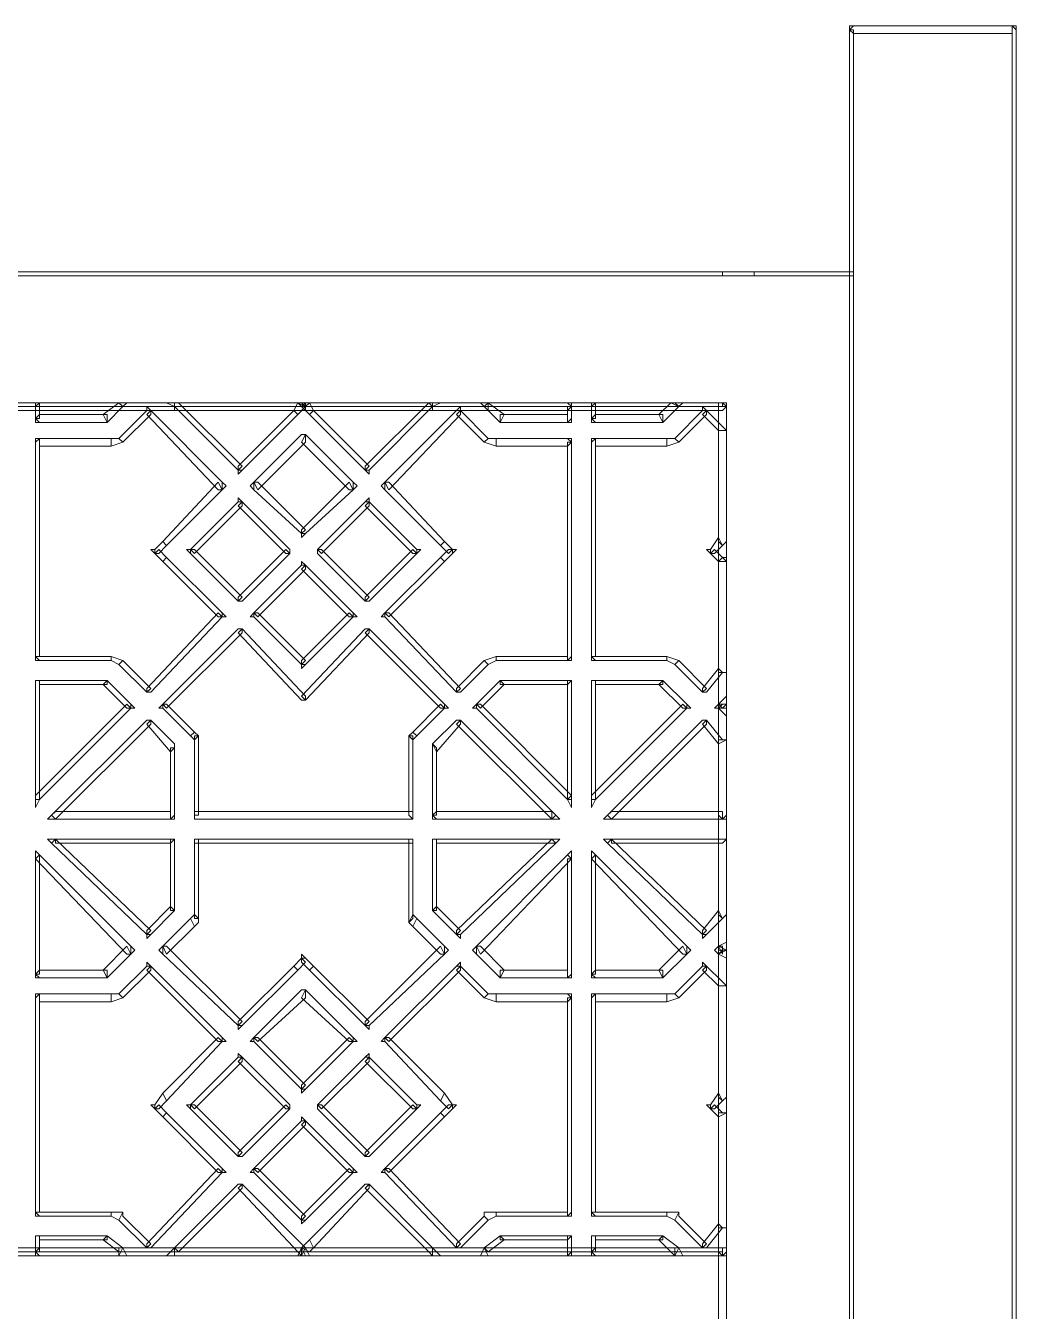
# Model space of a CAD drawing. Extents: x -66030 to 95157, y -13132 to 45879.
# Drawn here: x 80436 to 81410, y 42776 to 44042 of the extents above; entities that cross this region are included whole.
import ezdxf

# ---------------------------------------------------------------- set-up
doc = ezdxf.new("R2010")
doc.units = 0
doc.header["$LTSCALE"] = 100
doc.header["$MEASUREMENT"] = 0
doc.layers.get('0').update_dxf_attribs({"linetype": 'CONTINUOUS'})

msp = doc.modelspace()

# ---------------------------------------------------------------- linework, layer by layer
at = {"lineweight": 0}
for points in [[(81246.1, 44037.6), (81250, 44033.7), (81406.3, 44033.7), (81406.3, 44041.5), (81250, 44041.5), (81246.1, 44037.6), (81250, 44041.5), (81246.1, 44041.5), (81246.1, 44037.6)], [(81406.3, 44041.5), (81406.3, 44037.6), (81406.3, 39319.2), (81410.2, 39319.2), (81410.2, 44037.6), (81406.3, 44041.5), (81410.2, 44037.6), (81410.2, 44041.5), (81406.3, 44041.5)], [(81250, 39315.3), (81250, 39319.2), (81250, 44037.6), (81246.1, 44037.6), (81246.1, 39319.2), (81250, 39315.3), (81246.1, 39319.2), (81246.1, 39315.3), (81250, 39315.3)], [(81121.1, 43795.4), (81121.1, 43799.3), (77016, 43799.3), (77016, 43795.4), (81121.1, 43795.4), (81121.1, 43795.4), (81121.1, 43799.3), (81121.1, 43799.3), (81121.1, 43799.3)], [(81152.4, 43795.4), (81152.4, 43799.3), (81121.1, 43799.3), (81121.1, 43795.4), (81152.4, 43795.4), (81152.4, 43795.4), (81152.4, 43799.3), (81152.4, 43799.3), (81152.4, 43799.3)], [(81250, 43795.4), (81250, 43799.3), (81152.4, 43799.3), (81152.4, 43795.4), (81250, 43795.4), (81250, 43795.4), (81250, 43795.4), (81250, 43799.3), (81250, 43799.3)], [(81250, 39315.3), (81250, 39319.2), (81250, 43795.4), (81246.1, 43795.4), (81246.1, 39319.2), (81250, 39315.3), (81250, 39315.3), (81250, 39315.3), (81250, 39319.2)], [(77016, 43670.4), (77016, 43666.5), (81121.1, 43666.5), (81121.1, 43670.4), (77016, 43670.4), (77016, 43670.4), (77016, 43670.4), (77016, 43670.4), (77016, 43670.4)], [(81125, 43666.5), (81121.1, 43670.4), (77016, 43670.4), (77016, 43662.6), (81121.1, 43662.6), (81125, 43666.5), (81125, 43666.5), (81125, 43670.4), (81121.1, 43670.4)], [(80449.3, 43670.4), (80445.4, 43666.5), (80445.4, 43654.8), (80449.3, 43654.8), (80449.3, 43666.5), (80449.3, 43670.4), (80449.3, 43670.4), (80445.4, 43670.4), (80445.4, 43666.5)], [(80531.3, 43666.5), (80527.4, 43670.4), (80449.3, 43670.4), (80449.3, 43662.6), (80527.4, 43662.6), (80531.3, 43666.5), (80531.3, 43666.5), (80535.2, 43670.4), (80527.4, 43670.4)], [(80515.7, 43650.9), (80515.7, 43650.9), (80531.3, 43666.5), (80527.4, 43670.4), (80511.8, 43658.7), (80515.7, 43650.9), (80515.7, 43650.9), (80515.7, 43650.9), (80515.7, 43650.9)], [(80558.7, 43662.6), (80554.8, 43662.6), (80527.4, 43635.3), (80531.3, 43631.4), (80558.7, 43658.7), (80558.7, 43662.6), (80558.7, 43662.6), (80554.8, 43666.5), (80554.8, 43662.6)], [(80629, 43584.5), (80629, 43592.3), (80558.7, 43662.6), (80554.8, 43658.7), (80625.1, 43584.5), (80629, 43584.5), (80629, 43584.5), (80632.9, 43588.4), (80629, 43592.3)], [(80582.1, 43670.4), (80582.1, 43666.5), (80644.6, 43604), (80648.5, 43607.9), (80586, 43670.4), (80582.1, 43670.4), (80582.1, 43670.4), (80574.3, 43670.4), (80582.1, 43666.5)], [(80711, 43666.5), (80707.1, 43670.4), (80582.1, 43670.4), (80582.1, 43662.6), (80707.1, 43662.6), (80711, 43666.5), (80711, 43666.5), (80714.9, 43670.4), (80707.1, 43670.4)], [(80644.6, 43604), (80648.5, 43604), (80703.2, 43658.7), (80699.3, 43662.6), (80644.6, 43607.9), (80644.6, 43604), (80644.6, 43604), (80644.6, 43600.1), (80648.5, 43604)], [(80699.3, 43662.6), (80703.2, 43658.7), (80711, 43666.5), (80703.2, 43670.4), (80699.3, 43662.6), (80699.3, 43662.6), (80703.2, 43658.7), (80703.2, 43658.7), (80703.2, 43658.7)], [(80711, 43670.4), (80707.1, 43666.5), (80714.9, 43658.7), (80718.8, 43662.6), (80714.9, 43670.4), (80711, 43670.4), (80711, 43670.4), (80703.2, 43670.4), (80707.1, 43666.5)], [(80836, 43666.5), (80836, 43670.4), (80711, 43670.4), (80711, 43662.6), (80836, 43662.6), (80836, 43666.5), (80836, 43666.5), (80843.8, 43670.4), (80836, 43670.4)], [(80718.8, 43662.6), (80714.9, 43658.7), (80769.6, 43604), (80773.5, 43607.9), (80718.8, 43662.6), (80718.8, 43662.6), (80714.9, 43658.7), (80714.9, 43658.7), (80714.9, 43658.7)], [(80769.6, 43604), (80773.5, 43604), (80836, 43666.5), (80832.1, 43670.4), (80769.6, 43607.9), (80769.6, 43604), (80769.6, 43604), (80773.5, 43600.1), (80773.5, 43604)], [(80863.3, 43662.6), (80859.4, 43662.6), (80789.1, 43592.3), (80793, 43584.5), (80863.3, 43658.7), (80863.3, 43662.6), (80863.3, 43662.6), (80863.3, 43666.5), (80859.4, 43662.6)], [(80886.8, 43631.4), (80890.7, 43635.3), (80863.3, 43662.6), (80859.4, 43658.7), (80886.8, 43631.4), (80886.8, 43631.4), (80886.8, 43631.4), (80886.8, 43631.4), (80886.8, 43631.4)], [(80890.7, 43670.4), (80886.8, 43666.5), (80902.4, 43650.9), (80906.3, 43658.7), (80890.7, 43670.4), (80890.7, 43670.4), (80890.7, 43670.4), (80882.9, 43670.4), (80886.8, 43666.5)], [(80972.7, 43666.5), (80968.8, 43670.4), (80890.7, 43670.4), (80890.7, 43662.6), (80968.8, 43662.6), (80972.7, 43666.5), (80972.7, 43666.5), (80972.7, 43670.4), (80968.8, 43670.4)], [(80968.8, 43650.9), (80972.7, 43654.8), (80972.7, 43666.5), (80968.8, 43666.5), (80968.8, 43654.8), (80968.8, 43650.9), (80968.8, 43650.9), (80972.7, 43650.9), (80972.7, 43654.8)], [(80996.1, 43670.4), (80992.2, 43666.5), (80992.2, 43654.8), (80996.1, 43654.8), (80996.1, 43666.5), (80996.1, 43670.4), (80996.1, 43670.4), (80992.2, 43670.4), (80992.2, 43666.5)], [(81078.2, 43666.5), (81074.3, 43670.4), (80996.1, 43670.4), (80996.1, 43662.6), (81074.3, 43662.6), (81078.2, 43666.5), (81078.2, 43666.5), (81082.1, 43670.4), (81074.3, 43670.4)], [(81062.5, 43650.9), (81062.5, 43650.9), (81078.2, 43666.5), (81070.4, 43670.4), (81058.6, 43658.7), (81062.5, 43650.9), (81062.5, 43650.9), (81062.5, 43650.9), (81062.5, 43650.9)], [(81105.5, 43662.6), (81101.6, 43662.6), (81074.3, 43635.3), (81078.2, 43631.4), (81105.5, 43658.7), (81105.5, 43662.6), (81105.5, 43662.6), (81101.6, 43666.5), (81101.6, 43662.6)], [(81125, 43643.1), (81121.1, 43647), (81105.5, 43662.6), (81101.6, 43658.7), (81117.2, 43643.1), (81125, 43643.1), (81125, 43643.1), (81125, 43643.1), (81121.1, 43647)], [(81121.1, 43670.4), (81117.2, 43670.4), (81117.2, 39319.2), (81125, 39319.2), (81125, 43670.4), (81121.1, 43670.4), (81125, 43670.4), (81125, 43670.4), (81121.1, 43670.4)], [(81121.1, 42830.7), (81125, 42834.6), (81125, 43666.5), (81117.2, 43666.5), (81117.2, 42834.6), (81121.1, 42830.7), (81121.1, 42830.7), (81125, 42830.7), (81125, 42834.6)], [(80445.4, 43654.8), (80449.3, 43650.9), (80515.7, 43650.9), (80515.7, 43658.7), (80449.3, 43658.7), (80445.4, 43654.8), (80445.4, 43654.8), (80445.4, 43650.9), (80449.3, 43650.9)], [(80902.4, 43650.9), (80902.4, 43650.9), (80968.8, 43650.9), (80968.8, 43658.7), (80902.4, 43658.7), (80902.4, 43650.9), (80902.4, 43650.9), (80902.4, 43650.9), (80902.4, 43650.9)], [(80992.2, 43654.8), (80996.1, 43650.9), (81062.5, 43650.9), (81062.5, 43658.7), (80996.1, 43658.7), (80992.2, 43654.8), (80992.2, 43654.8), (80992.2, 43650.9), (80996.1, 43650.9)], [(80711, 43639.2), (80707.1, 43639.2), (80660.2, 43592.3), (80664.1, 43584.5), (80711, 43631.4), (80711, 43639.2), (80711, 43639.2), (80707.1, 43639.2), (80707.1, 43639.2)], [(80757.9, 43584.5), (80757.9, 43592.3), (80711, 43639.2), (80707.1, 43631.4), (80754, 43584.5), (80757.9, 43584.5), (80757.9, 43584.5), (80761.8, 43588.4), (80757.9, 43592.3)], [(81121.1, 43529.8), (81125, 43533.7), (81125, 43643.1), (81117.2, 43643.1), (81117.2, 43533.7), (81121.1, 43529.8), (81121.1, 43529.8), (81125, 43533.7), (81125, 43533.7)], [(80449.3, 43635.3), (80445.4, 43631.4), (80445.4, 43420.5), (80449.3, 43420.5), (80449.3, 43631.4), (80449.3, 43635.3), (80449.3, 43635.3), (80445.4, 43635.3), (80445.4, 43631.4)], [(80519.6, 43627.5), (80519.6, 43635.3), (80449.3, 43635.3), (80449.3, 43627.5), (80519.6, 43627.5), (80519.6, 43627.5), (80519.6, 43627.5), (80519.6, 43627.5), (80519.6, 43627.5)], [(80531.3, 43631.4), (80527.4, 43635.3), (80519.6, 43635.3), (80519.6, 43627.5), (80531.3, 43631.4), (80531.3, 43631.4), (80531.3, 43631.4), (80531.3, 43631.4), (80531.3, 43631.4)], [(80898.5, 43627.5), (80898.5, 43635.3), (80890.7, 43635.3), (80886.8, 43631.4), (80898.5, 43627.5), (80898.5, 43627.5), (80898.5, 43627.5), (80898.5, 43627.5), (80898.5, 43627.5)], [(80972.7, 43631.4), (80968.8, 43635.3), (80898.5, 43635.3), (80898.5, 43627.5), (80968.8, 43627.5), (80972.7, 43631.4), (80972.7, 43631.4), (80972.7, 43635.3), (80968.8, 43635.3)], [(80968.8, 43416.6), (80972.7, 43420.5), (80972.7, 43631.4), (80968.8, 43631.4), (80968.8, 43420.5), (80968.8, 43416.6), (80968.8, 43416.6), (80972.7, 43416.6), (80972.7, 43420.5)], [(80996.1, 43635.3), (80992.2, 43631.4), (80992.2, 43420.5), (80996.1, 43420.5), (80996.1, 43631.4), (80996.1, 43635.3), (80996.1, 43635.3), (80992.2, 43635.3), (80992.2, 43631.4)], [(81066.5, 43627.5), (81066.5, 43635.3), (80996.1, 43635.3), (80996.1, 43627.5), (81066.5, 43627.5), (81066.5, 43627.5), (81066.5, 43627.5), (81066.5, 43627.5), (81066.5, 43627.5)], [(81078.2, 43631.4), (81074.3, 43635.3), (81066.5, 43635.3), (81066.5, 43627.5), (81078.2, 43631.4), (81078.2, 43631.4), (81078.2, 43631.4), (81078.2, 43631.4), (81078.2, 43631.4)], [(80570.4, 43533.7), (80574.3, 43529.8), (80629, 43584.5), (80625.1, 43592.3), (80570.4, 43533.7), (80570.4, 43533.7), (80574.3, 43529.8), (80574.3, 43529.8), (80574.3, 43529.8)], [(80660.2, 43592.3), (80660.2, 43584.5), (80707.1, 43541.5), (80711, 43545.4), (80664.1, 43592.3), (80660.2, 43592.3), (80660.2, 43592.3), (80656.3, 43588.4), (80660.2, 43584.5)], [(80707.1, 43541.5), (80711, 43541.5), (80757.9, 43584.5), (80754, 43592.3), (80707.1, 43545.4), (80707.1, 43541.5), (80707.1, 43541.5), (80707.1, 43537.6), (80711, 43541.5)], [(80789.1, 43592.3), (80789.1, 43584.5), (80843.8, 43529.8), (80847.7, 43533.7), (80793, 43592.3), (80789.1, 43592.3), (80789.1, 43592.3), (80785.2, 43588.4), (80789.1, 43584.5)], [(80648.5, 43572.8), (80644.6, 43572.8), (80597.7, 43525.9), (80601.6, 43522), (80648.5, 43568.9), (80648.5, 43572.8), (80648.5, 43572.8), (80644.6, 43576.7), (80644.6, 43572.8)], [(80695.4, 43522), (80695.4, 43525.9), (80648.5, 43572.8), (80644.6, 43568.9), (80691.5, 43522), (80695.4, 43522), (80695.4, 43522), (80695.4, 43525.9), (80695.4, 43525.9)], [(80773.5, 43572.8), (80769.6, 43572.8), (80722.7, 43525.9), (80726.6, 43522), (80773.5, 43568.9), (80773.5, 43572.8), (80773.5, 43572.8), (80773.5, 43576.7), (80769.6, 43572.8)], [(80820.4, 43522), (80820.4, 43525.9), (80773.5, 43572.8), (80769.6, 43568.9), (80816.5, 43522), (80820.4, 43522), (80820.4, 43522), (80824.3, 43525.9), (80820.4, 43525.9)], [(81109.4, 43522), (81113.3, 43522), (81121.1, 43529.8), (81117.2, 43537.6), (81109.4, 43525.9), (81109.4, 43522), (81109.4, 43525.9), (81105.5, 43525.9), (81109.4, 43522)], [(80562.6, 43522), (80566.5, 43522), (80574.3, 43529.8), (80570.4, 43533.7), (80562.6, 43525.9), (80562.6, 43522), (80562.6, 43525.9), (80558.7, 43525.9), (80562.6, 43522)], [(80570.4, 43514.2), (80574.3, 43518.1), (80566.5, 43525.9), (80562.6, 43522), (80570.4, 43514.2), (80570.4, 43514.2), (80574.3, 43518.1), (80574.3, 43518.1), (80574.3, 43518.1)], [(80597.7, 43525.9), (80597.7, 43522), (80644.6, 43475.1), (80648.5, 43479), (80601.6, 43525.9), (80597.7, 43525.9), (80597.7, 43525.9), (80593.8, 43525.9), (80597.7, 43522)], [(80644.6, 43475.1), (80648.5, 43475.1), (80695.4, 43522), (80691.5, 43525.9), (80644.6, 43479), (80644.6, 43475.1), (80644.6, 43475.1), (80644.6, 43475.1), (80648.5, 43475.1)], [(80722.7, 43525.9), (80722.7, 43522), (80769.6, 43475.1), (80773.5, 43479), (80726.6, 43525.9), (80722.7, 43525.9), (80722.7, 43525.9), (80722.7, 43525.9), (80722.7, 43522)], [(80769.6, 43475.1), (80773.5, 43475.1), (80820.4, 43522), (80816.5, 43525.9), (80769.6, 43479), (80769.6, 43475.1), (80769.6, 43475.1), (80773.5, 43475.1), (80773.5, 43475.1)], [(80847.7, 43533.7), (80843.8, 43529.8), (80851.6, 43522), (80855.5, 43525.9), (80847.7, 43533.7), (80847.7, 43533.7), (80843.8, 43529.8), (80843.8, 43529.8), (80843.8, 43529.8)], [(80855.5, 43525.9), (80851.6, 43525.9), (80843.8, 43518.1), (80847.7, 43514.2), (80855.5, 43522), (80855.5, 43525.9), (80855.5, 43522), (80859.4, 43525.9), (80855.5, 43525.9)], [(81117.2, 43514.2), (81121.1, 43518.1), (81113.3, 43525.9), (81109.4, 43522), (81117.2, 43514.2), (81117.2, 43514.2), (81117.2, 43514.2), (81117.2, 43514.2), (81117.2, 43514.2)], [(80629, 43459.5), (80629, 43463.4), (80574.3, 43518.1), (80570.4, 43514.2), (80625.1, 43459.5), (80629, 43459.5), (80629, 43459.5), (80632.9, 43459.5), (80629, 43463.4)], [(80711, 43510.3), (80707.1, 43510.3), (80660.2, 43463.4), (80664.1, 43459.5), (80711, 43506.4), (80711, 43510.3), (80711, 43510.3), (80707.1, 43514.2), (80707.1, 43510.3)], [(80757.9, 43459.5), (80757.9, 43463.4), (80711, 43510.3), (80707.1, 43506.4), (80754, 43459.5), (80757.9, 43459.5), (80757.9, 43459.5), (80761.8, 43459.5), (80757.9, 43463.4)], [(80847.7, 43514.2), (80843.8, 43518.1), (80789.1, 43463.4), (80793, 43459.5), (80847.7, 43514.2), (80847.7, 43514.2), (80843.8, 43518.1), (80843.8, 43518.1), (80843.8, 43518.1)], [(81125, 43514.2), (81121.1, 43518.1), (81121.1, 43518.1), (81117.2, 43514.2), (81117.2, 43514.2), (81125, 43514.2), (81125, 43514.2), (81125, 43518.1), (81121.1, 43518.1)], [(81121.1, 43404.8), (81125, 43404.8), (81125, 43514.2), (81117.2, 43514.2), (81117.2, 43404.8), (81121.1, 43404.8), (81121.1, 43404.8), (81125, 43404.8), (81125, 43404.8)], [(80554.8, 43385.3), (80558.7, 43385.3), (80629, 43459.5), (80625.1, 43463.4), (80554.8, 43389.2), (80554.8, 43385.3), (80554.8, 43385.3), (80554.8, 43385.3), (80558.7, 43385.3)], [(80660.2, 43463.4), (80660.2, 43459.5), (80707.1, 43412.6), (80711, 43416.6), (80664.1, 43463.4), (80660.2, 43463.4), (80660.2, 43463.4), (80656.3, 43459.5), (80660.2, 43459.5)], [(80707.1, 43412.6), (80711, 43412.6), (80757.9, 43459.5), (80754, 43463.4), (80707.1, 43416.6), (80707.1, 43412.6), (80707.1, 43412.6), (80707.1, 43408.7), (80711, 43412.6)], [(80789.1, 43463.4), (80789.1, 43459.5), (80859.4, 43385.3), (80863.3, 43389.2), (80793, 43463.4), (80789.1, 43463.4), (80789.1, 43463.4), (80785.2, 43459.5), (80789.1, 43459.5)], [(80648.5, 43447.8), (80644.6, 43447.8), (80570.4, 43373.6), (80574.3, 43369.7), (80648.5, 43443.9), (80648.5, 43447.8), (80648.5, 43447.8), (80644.6, 43447.8), (80644.6, 43447.8)], [(80711, 43377.5), (80711, 43381.4), (80648.5, 43447.8), (80644.6, 43443.9), (80707.1, 43377.5), (80711, 43377.5), (80707.1, 43377.5), (80707.1, 43377.5), (80711, 43377.5)], [(80773.5, 43447.8), (80769.6, 43447.8), (80707.1, 43381.4), (80711, 43377.5), (80773.5, 43443.9), (80773.5, 43447.8), (80773.5, 43447.8), (80773.5, 43447.8), (80769.6, 43447.8)], [(80847.7, 43369.7), (80847.7, 43373.6), (80773.5, 43447.8), (80769.6, 43443.9), (80843.8, 43369.7), (80847.7, 43369.7), (80847.7, 43369.7), (80851.6, 43369.7), (80847.7, 43373.6)], [(80445.4, 43420.5), (80449.3, 43416.6), (80519.6, 43416.6), (80519.6, 43420.5), (80449.3, 43420.5), (80445.4, 43420.5), (80445.4, 43420.5), (80445.4, 43416.6), (80449.3, 43416.6)], [(80519.6, 43420.5), (80519.6, 43416.6), (80527.4, 43412.6), (80531.3, 43416.6), (80519.6, 43420.5), (80519.6, 43420.5), (80519.6, 43420.5), (80519.6, 43420.5), (80519.6, 43420.5)], [(80886.8, 43416.6), (80890.7, 43412.6), (80898.5, 43416.6), (80898.5, 43420.5), (80886.8, 43416.6), (80886.8, 43416.6), (80886.8, 43416.6), (80886.8, 43416.6), (80886.8, 43416.6)], [(80898.5, 43420.5), (80898.5, 43416.6), (80968.8, 43416.6), (80968.8, 43420.5), (80898.5, 43420.5), (80898.5, 43420.5), (80898.5, 43420.5), (80898.5, 43420.5), (80898.5, 43420.5)], [(80992.2, 43420.5), (80996.1, 43416.6), (81066.5, 43416.6), (81066.5, 43420.5), (80996.1, 43420.5), (80992.2, 43420.5), (80992.2, 43420.5), (80992.2, 43416.6), (80996.1, 43416.6)], [(81066.5, 43420.5), (81066.5, 43416.6), (81074.3, 43412.6), (81078.2, 43416.6), (81066.5, 43420.5), (81066.5, 43420.5), (81066.5, 43420.5), (81066.5, 43420.5), (81066.5, 43420.5)], [(80531.3, 43416.6), (80527.4, 43412.6), (80554.8, 43385.3), (80558.7, 43389.2), (80531.3, 43416.6), (80531.3, 43416.6), (80531.3, 43416.6), (80531.3, 43416.6), (80531.3, 43416.6)], [(80859.4, 43385.3), (80863.3, 43385.3), (80890.7, 43412.6), (80886.8, 43416.6), (80859.4, 43389.2), (80859.4, 43385.3), (80859.4, 43385.3), (80863.3, 43385.3), (80863.3, 43385.3)], [(81078.2, 43416.6), (81074.3, 43412.6), (81101.6, 43385.3), (81105.5, 43389.2), (81078.2, 43416.6), (81078.2, 43416.6), (81078.2, 43416.6), (81078.2, 43416.6), (81078.2, 43416.6)], [(81101.6, 43385.3), (81105.5, 43385.3), (81121.1, 43404.8), (81117.2, 43408.7), (81101.6, 43389.2), (81101.6, 43385.3), (81101.6, 43385.3), (81101.6, 43385.3), (81105.5, 43385.3)], [(80449.3, 43397), (80445.4, 43397), (80445.4, 43279.8), (80449.3, 43279.8), (80449.3, 43397), (80449.3, 43397), (80449.3, 43397), (80445.4, 43397), (80445.4, 43397)], [(80515.7, 43397), (80515.7, 43397), (80449.3, 43397), (80449.3, 43393.1), (80515.7, 43393.1), (80515.7, 43397), (80515.7, 43397), (80515.7, 43397), (80515.7, 43397)], [(80539.1, 43369.7), (80539.1, 43373.6), (80515.7, 43397), (80511.8, 43393.1), (80535.2, 43369.7), (80539.1, 43369.7), (80539.1, 43369.7), (80543.1, 43369.7), (80539.1, 43373.6)], [(80902.4, 43397), (80902.4, 43397), (80879, 43373.6), (80882.9, 43369.7), (80906.3, 43393.1), (80902.4, 43397), (80902.4, 43397), (80902.4, 43397), (80902.4, 43397)], [(80972.7, 43397), (80968.8, 43397), (80902.4, 43397), (80902.4, 43393.1), (80968.8, 43393.1), (80972.7, 43397), (80972.7, 43397), (80972.7, 43397), (80968.8, 43397)], [(80968.8, 43279.8), (80972.7, 43279.8), (80972.7, 43397), (80968.8, 43397), (80968.8, 43279.8), (80968.8, 43279.8), (80968.8, 43279.8), (80972.7, 43272), (80972.7, 43279.8)], [(80996.1, 43397), (80992.2, 43397), (80992.2, 43279.8), (80996.1, 43279.8), (80996.1, 43397), (80996.1, 43397), (80996.1, 43397), (80992.2, 43397), (80992.2, 43397)], [(81062.5, 43397), (81062.5, 43397), (80996.1, 43397), (80996.1, 43393.1), (81062.5, 43393.1), (81062.5, 43397), (81062.5, 43397), (81062.5, 43397), (81062.5, 43397)], [(81086, 43369.7), (81086, 43373.6), (81062.5, 43397), (81058.6, 43393.1), (81082.1, 43369.7), (81086, 43369.7), (81086, 43369.7), (81089.9, 43369.7), (81086, 43373.6)], [(80445.4, 43279.8), (80449.3, 43279.8), (80539.1, 43369.7), (80535.2, 43373.6), (80445.4, 43283.7), (80445.4, 43279.8), (80445.4, 43279.8), (80445.4, 43272), (80449.3, 43279.8)], [(80570.4, 43373.6), (80570.4, 43369.7), (80597.7, 43342.3), (80601.6, 43346.2), (80574.3, 43373.6), (80570.4, 43373.6), (80570.4, 43373.6), (80566.5, 43369.7), (80570.4, 43369.7)], [(80816.5, 43346.2), (80820.4, 43342.3), (80847.7, 43369.7), (80843.8, 43373.6), (80816.5, 43346.2), (80816.5, 43346.2), (80820.4, 43342.3), (80820.4, 43342.3), (80820.4, 43342.3)], [(80879, 43373.6), (80879, 43369.7), (80968.8, 43279.8), (80972.7, 43283.7), (80882.9, 43373.6), (80879, 43373.6), (80879, 43373.6), (80875.1, 43369.7), (80879, 43369.7)], [(80992.2, 43279.8), (80996.1, 43279.8), (81086, 43369.7), (81082.1, 43373.6), (80992.2, 43283.7), (80992.2, 43279.8), (80992.2, 43279.8), (80992.2, 43272), (80996.1, 43279.8)], [(81117.2, 43373.6), (81117.2, 43369.7), (81117.2, 43369.7), (81121.1, 43373.6), (81121.1, 43373.6), (81117.2, 43373.6), (81117.2, 43373.6), (81113.3, 43369.7), (81117.2, 43369.7)], [(81125, 43373.6), (81117.2, 43373.6), (81117.2, 43373.6), (81121.1, 43369.7), (81121.1, 43369.7), (81125, 43373.6), (81125, 43373.6), (81125, 43381.4), (81117.2, 43373.6)], [(81117.2, 43369.7), (81125, 43369.7), (81125, 43373.6), (81117.2, 43373.6), (81117.2, 43369.7), (81117.2, 43369.7), (81117.2, 43369.7), (81125, 43361.9), (81125, 43369.7)], [(80558.7, 43358), (80554.8, 43358), (80461, 43264.2), (80464.9, 43260.3), (80558.7, 43354.1), (80558.7, 43358), (80558.7, 43358), (80554.8, 43358), (80554.8, 43358)], [(80582.1, 43330.6), (80582.1, 43334.5), (80558.7, 43358), (80554.8, 43354.1), (80578.2, 43326.7), (80582.1, 43330.6), (80582.1, 43330.6), (80582.1, 43330.6), (80582.1, 43334.5)], [(80863.3, 43358), (80859.4, 43358), (80836, 43334.5), (80839.9, 43326.7), (80863.3, 43354.1), (80863.3, 43358), (80863.3, 43358), (80863.3, 43358), (80859.4, 43358)], [(80953.2, 43260.3), (80957.1, 43264.2), (80863.3, 43358), (80859.4, 43354.1), (80953.2, 43260.3), (80953.2, 43260.3), (80953.2, 43260.3), (80961, 43260.3), (80957.1, 43264.2)], [(81105.5, 43358), (81101.6, 43358), (81007.9, 43264.2), (81011.8, 43260.3), (81105.5, 43354.1), (81105.5, 43358), (81105.5, 43358), (81101.6, 43358), (81101.6, 43358)], [(81125, 43338.4), (81121.1, 43338.4), (81105.5, 43358), (81101.6, 43354.1), (81117.2, 43334.5), (81125, 43338.4), (81125, 43338.4), (81125, 43338.4), (81121.1, 43338.4)], [(80601.6, 43346.2), (80597.7, 43342.3), (80601.6, 43338.4), (80605.5, 43342.3), (80601.6, 43346.2), (80601.6, 43346.2), (80597.7, 43342.3), (80597.7, 43342.3), (80597.7, 43342.3)], [(80812.6, 43342.3), (80816.5, 43338.4), (80820.4, 43342.3), (80816.5, 43346.2), (80812.6, 43342.3), (80812.6, 43342.3), (80812.6, 43342.3), (80812.6, 43342.3), (80812.6, 43342.3)], [(80605.5, 43342.3), (80601.6, 43342.3), (80601.6, 43264.2), (80605.5, 43264.2), (80605.5, 43342.3), (80605.5, 43342.3), (80605.5, 43342.3), (80605.5, 43342.3), (80605.5, 43342.3)], [(80816.5, 43260.3), (80816.5, 43264.2), (80816.5, 43342.3), (80812.6, 43342.3), (80812.6, 43264.2), (80816.5, 43260.3), (80816.5, 43260.3), (80816.5, 43260.3), (80816.5, 43264.2)], [(80836, 43334.5), (80836, 43330.6), (80836, 43264.2), (80839.9, 43264.2), (80839.9, 43330.6), (80836, 43334.5), (80836, 43334.5), (80836, 43330.6), (80836, 43330.6)], [(81121.1, 43260.3), (81125, 43264.2), (81125, 43338.4), (81117.2, 43338.4), (81117.2, 43264.2), (81121.1, 43260.3), (81121.1, 43260.3), (81125, 43260.3), (81125, 43264.2)], [(80578.2, 43260.3), (80582.1, 43264.2), (80582.1, 43330.6), (80578.2, 43330.6), (80578.2, 43264.2), (80578.2, 43260.3), (80578.2, 43260.3), (80582.1, 43260.3), (80582.1, 43264.2)], [(80461, 43264.2), (80464.9, 43260.3), (80578.2, 43260.3), (80578.2, 43268.1), (80464.9, 43268.1), (80461, 43264.2), (80461, 43264.2), (80457.1, 43260.3), (80464.9, 43260.3)], [(80601.6, 43264.2), (80601.6, 43260.3), (80816.5, 43260.3), (80816.5, 43268.1), (80601.6, 43268.1), (80601.6, 43264.2), (80601.6, 43264.2), (80601.6, 43260.3), (80601.6, 43260.3)], [(80836, 43264.2), (80839.9, 43260.3), (80953.2, 43260.3), (80953.2, 43268.1), (80839.9, 43268.1), (80836, 43264.2), (80836, 43264.2), (80836, 43260.3), (80839.9, 43260.3)], [(81007.9, 43264.2), (81011.8, 43260.3), (81121.1, 43260.3), (81121.1, 43268.1), (81011.8, 43268.1), (81007.9, 43264.2), (81007.9, 43264.2), (81004, 43260.3), (81011.8, 43260.3)], [(80464.9, 43240.8), (80461, 43236.9), (80554.8, 43147), (80558.7, 43150.9), (80464.9, 43240.8), (80464.9, 43240.8), (80464.9, 43240.8), (80457.1, 43240.8), (80461, 43236.9)], [(80582.1, 43240.8), (80578.2, 43240.8), (80464.9, 43240.8), (80464.9, 43236.9), (80578.2, 43236.9), (80582.1, 43240.8), (80582.1, 43240.8), (80582.1, 43240.8), (80578.2, 43240.8)], [(80582.1, 43170.5), (80582.1, 43170.5), (80582.1, 43240.8), (80578.2, 43240.8), (80578.2, 43170.5), (80582.1, 43170.5), (80582.1, 43170.5), (80582.1, 43170.5), (80582.1, 43170.5)], [(80601.6, 43240.8), (80601.6, 43240.8), (80601.6, 43162.7), (80605.5, 43162.7), (80605.5, 43240.8), (80601.6, 43240.8), (80601.6, 43240.8), (80601.6, 43240.8), (80601.6, 43240.8)], [(80816.5, 43240.8), (80816.5, 43240.8), (80601.6, 43240.8), (80601.6, 43236.9), (80816.5, 43236.9), (80816.5, 43240.8), (80816.5, 43240.8), (80816.5, 43240.8), (80816.5, 43240.8)], [(80812.6, 43158.8), (80816.5, 43162.7), (80816.5, 43240.8), (80812.6, 43240.8), (80812.6, 43162.7), (80812.6, 43158.8), (80812.6, 43162.7), (80812.6, 43162.7), (80812.6, 43158.8)], [(80839.9, 43240.8), (80836, 43240.8), (80836, 43170.5), (80839.9, 43170.5), (80839.9, 43240.8), (80839.9, 43240.8), (80839.9, 43240.8), (80836, 43240.8), (80836, 43240.8)], [(80957.1, 43236.9), (80953.2, 43240.8), (80839.9, 43240.8), (80839.9, 43236.9), (80953.2, 43236.9), (80957.1, 43236.9), (80957.1, 43236.9), (80961, 43240.8), (80953.2, 43240.8)], [(80859.4, 43147), (80863.3, 43147), (80957.1, 43236.9), (80953.2, 43240.8), (80859.4, 43150.9), (80859.4, 43147), (80859.4, 43147), (80863.3, 43143.1), (80863.3, 43147)], [(81011.8, 43240.8), (81007.9, 43236.9), (81101.6, 43147), (81105.5, 43150.9), (81011.8, 43240.8), (81011.8, 43240.8), (81011.8, 43240.8), (81004, 43240.8), (81007.9, 43236.9)], [(81125, 43240.8), (81121.1, 43240.8), (81011.8, 43240.8), (81011.8, 43236.9), (81121.1, 43236.9), (81125, 43240.8), (81125, 43240.8), (81125, 43240.8), (81121.1, 43240.8)], [(81121.1, 43162.7), (81125, 43166.6), (81125, 43240.8), (81117.2, 43240.8), (81117.2, 43166.6), (81121.1, 43162.7), (81121.1, 43162.7), (81125, 43166.6), (81125, 43166.6)], [(80449.3, 43225.2), (80445.4, 43221.3), (80445.4, 43108), (80449.3, 43108), (80449.3, 43221.3), (80449.3, 43225.2), (80449.3, 43225.2), (80445.4, 43229.1), (80445.4, 43221.3)], [(80539.1, 43127.5), (80539.1, 43135.3), (80449.3, 43225.2), (80445.4, 43221.3), (80535.2, 43127.5), (80539.1, 43127.5), (80539.1, 43127.5), (80543.1, 43131.4), (80539.1, 43135.3)], [(80972.7, 43221.3), (80968.8, 43225.2), (80879, 43135.3), (80882.9, 43127.5), (80972.7, 43221.3), (80972.7, 43221.3), (80972.7, 43221.3), (80972.7, 43229.1), (80968.8, 43225.2)], [(80968.8, 43104.1), (80972.7, 43108), (80972.7, 43221.3), (80968.8, 43221.3), (80968.8, 43108), (80968.8, 43104.1), (80968.8, 43104.1), (80972.7, 43104.1), (80972.7, 43108)], [(80996.1, 43225.2), (80992.2, 43221.3), (80992.2, 43108), (80996.1, 43108), (80996.1, 43221.3), (80996.1, 43225.2), (80996.1, 43225.2), (80992.2, 43229.1), (80992.2, 43221.3)], [(81086, 43127.5), (81086, 43135.3), (80996.1, 43225.2), (80992.2, 43221.3), (81082.1, 43127.5), (81086, 43127.5), (81086, 43127.5), (81089.9, 43131.4), (81086, 43135.3)], [(80554.8, 43147), (80558.7, 43147), (80582.1, 43170.5), (80578.2, 43174.4), (80554.8, 43150.9), (80554.8, 43147), (80554.8, 43147), (80554.8, 43143.1), (80558.7, 43147)], [(80836, 43170.5), (80836, 43170.5), (80859.4, 43147), (80863.3, 43150.9), (80839.9, 43174.4), (80836, 43170.5), (80836, 43170.5), (80836, 43170.5), (80836, 43170.5)], [(81101.6, 43147), (81105.5, 43147), (81121.1, 43162.7), (81117.2, 43170.5), (81101.6, 43150.9), (81101.6, 43147), (81101.6, 43147), (81101.6, 43143.1), (81105.5, 43147)], [(80601.6, 43154.9), (80597.7, 43162.7), (80570.4, 43135.3), (80574.3, 43127.5), (80601.6, 43154.9), (80601.6, 43154.9), (80597.7, 43162.7), (80597.7, 43162.7), (80597.7, 43162.7)], [(80605.5, 43162.7), (80601.6, 43166.6), (80597.7, 43162.7), (80601.6, 43154.9), (80605.5, 43158.8), (80605.5, 43162.7), (80605.5, 43158.8), (80605.5, 43162.7), (80605.5, 43162.7)], [(80816.5, 43154.9), (80820.4, 43162.7), (80816.5, 43166.6), (80812.6, 43158.8), (80816.5, 43154.9), (80816.5, 43154.9), (80820.4, 43162.7), (80820.4, 43162.7), (80820.4, 43162.7)], [(80847.7, 43127.5), (80847.7, 43135.3), (80820.4, 43162.7), (80816.5, 43154.9), (80843.8, 43127.5), (80847.7, 43127.5), (80847.7, 43127.5), (80851.6, 43131.4), (80847.7, 43135.3)], [(80515.7, 43104.1), (80515.7, 43104.1), (80539.1, 43127.5), (80535.2, 43135.3), (80511.8, 43111.9), (80515.7, 43104.1), (80515.7, 43104.1), (80515.7, 43104.1), (80515.7, 43104.1)], [(80570.4, 43135.3), (80570.4, 43127.5), (80644.6, 43057.2), (80648.5, 43061.1), (80574.3, 43135.3), (80570.4, 43135.3), (80570.4, 43135.3), (80566.5, 43131.4), (80570.4, 43127.5)], [(80769.6, 43057.2), (80773.5, 43057.2), (80847.7, 43127.5), (80843.8, 43135.3), (80769.6, 43061.1), (80769.6, 43057.2), (80769.6, 43057.2), (80773.5, 43053.3), (80773.5, 43057.2)], [(80879, 43135.3), (80879, 43127.5), (80902.4, 43104.1), (80906.3, 43111.9), (80882.9, 43135.3), (80879, 43135.3), (80879, 43135.3), (80875.1, 43131.4), (80879, 43127.5)], [(81062.5, 43104.1), (81062.5, 43104.1), (81086, 43127.5), (81082.1, 43135.3), (81058.6, 43111.9), (81062.5, 43104.1), (81062.5, 43104.1), (81062.5, 43104.1), (81062.5, 43104.1)], [(81117.2, 43135.3), (81117.2, 43127.5), (81117.2, 43127.5), (81121.1, 43131.4), (81121.1, 43135.3), (81117.2, 43135.3), (81117.2, 43135.3), (81113.3, 43131.4), (81117.2, 43127.5)], [(81125, 43131.4), (81117.2, 43135.3), (81117.2, 43135.3), (81121.1, 43127.5), (81121.1, 43131.4), (81125, 43131.4), (81125, 43131.4), (81125, 43139.2), (81117.2, 43135.3)], [(81117.2, 43127.5), (81125, 43131.4), (81125, 43131.4), (81117.2, 43131.4), (81117.2, 43131.4), (81117.2, 43127.5), (81117.2, 43127.5), (81125, 43123.6), (81125, 43131.4)], [(80558.7, 43115.8), (80554.8, 43115.8), (80527.4, 43088.4), (80531.3, 43084.5), (80558.7, 43111.9), (80558.7, 43115.8), (80558.7, 43115.8), (80554.8, 43119.7), (80554.8, 43115.8)], [(80699.3, 43115.8), (80703.2, 43111.9), (80711, 43119.7), (80707.1, 43123.6), (80699.3, 43115.8), (80699.3, 43115.8), (80703.2, 43111.9), (80703.2, 43111.9), (80703.2, 43111.9)], [(80707.1, 43123.6), (80707.1, 43119.7), (80714.9, 43111.9), (80718.8, 43115.8), (80711, 43123.6), (80707.1, 43123.6), (80711, 43123.6), (80707.1, 43127.5), (80707.1, 43123.6)], [(80863.3, 43115.8), (80859.4, 43115.8), (80789.1, 43045.5), (80793, 43041.6), (80863.3, 43111.9), (80863.3, 43115.8), (80863.3, 43115.8), (80863.3, 43119.7), (80859.4, 43115.8)], [(81105.5, 43115.8), (81101.6, 43115.8), (81074.3, 43088.4), (81078.2, 43084.5), (81105.5, 43111.9), (81105.5, 43115.8), (81105.5, 43115.8), (81101.6, 43119.7), (81101.6, 43115.8)], [(80445.4, 43108), (80449.3, 43104.1), (80515.7, 43104.1), (80515.7, 43111.9), (80449.3, 43111.9), (80445.4, 43108), (80445.4, 43108), (80445.4, 43104.1), (80449.3, 43104.1)], [(80629, 43041.6), (80629, 43045.5), (80558.7, 43115.8), (80554.8, 43111.9), (80625.1, 43041.6), (80629, 43041.6), (80629, 43041.6), (80632.9, 43041.6), (80629, 43045.5)], [(80644.6, 43057.2), (80648.5, 43057.2), (80703.2, 43111.9), (80699.3, 43115.8), (80644.6, 43061.1), (80644.6, 43057.2), (80644.6, 43057.2), (80644.6, 43053.3), (80648.5, 43057.2)], [(80718.8, 43115.8), (80714.9, 43111.9), (80769.6, 43057.2), (80773.5, 43061.1), (80718.8, 43115.8), (80718.8, 43115.8), (80714.9, 43111.9), (80714.9, 43111.9), (80714.9, 43111.9)], [(80886.8, 43084.5), (80890.7, 43088.4), (80863.3, 43115.8), (80859.4, 43111.9), (80886.8, 43084.5), (80886.8, 43084.5), (80886.8, 43084.5), (80886.8, 43084.5), (80886.8, 43084.5)], [(80902.4, 43104.1), (80902.4, 43104.1), (80968.8, 43104.1), (80968.8, 43111.9), (80902.4, 43111.9), (80902.4, 43104.1), (80902.4, 43104.1), (80902.4, 43104.1), (80902.4, 43104.1)], [(80992.2, 43108), (80996.1, 43104.1), (81062.5, 43104.1), (81062.5, 43111.9), (80996.1, 43111.9), (80992.2, 43108), (80992.2, 43108), (80992.2, 43104.1), (80996.1, 43104.1)], [(81125, 43096.3), (81121.1, 43100.2), (81105.5, 43115.8), (81101.6, 43111.9), (81117.2, 43096.3), (81125, 43096.3), (81125, 43096.3), (81125, 43096.3), (81121.1, 43100.2)], [(80711, 43092.4), (80707.1, 43092.4), (80660.2, 43045.5), (80664.1, 43041.6), (80711, 43084.5), (80711, 43092.4), (80711, 43092.4), (80707.1, 43092.4), (80707.1, 43092.4)], [(80757.9, 43041.6), (80757.9, 43045.5), (80711, 43092.4), (80707.1, 43084.5), (80754, 43041.6), (80757.9, 43041.6), (80757.9, 43041.6), (80761.8, 43041.6), (80757.9, 43045.5)], [(81121.1, 42983), (81125, 42986.9), (81125, 43096.3), (81117.2, 43096.3), (81117.2, 42986.9), (81121.1, 42983), (81121.1, 42983), (81125, 42986.9), (81125, 42986.9)], [(80449.3, 43088.4), (80445.4, 43084.5), (80445.4, 42873.6), (80449.3, 42873.6), (80449.3, 43084.5), (80449.3, 43088.4), (80449.3, 43088.4), (80445.4, 43088.4), (80445.4, 43084.5)], [(80519.6, 43080.6), (80519.6, 43088.4), (80449.3, 43088.4), (80449.3, 43080.6), (80519.6, 43080.6), (80519.6, 43080.6), (80519.6, 43080.6), (80519.6, 43080.6), (80519.6, 43080.6)], [(80531.3, 43084.5), (80527.4, 43088.4), (80519.6, 43088.4), (80519.6, 43080.6), (80531.3, 43084.5), (80531.3, 43084.5), (80531.3, 43084.5), (80531.3, 43084.5), (80531.3, 43084.5)], [(80898.5, 43080.6), (80898.5, 43088.4), (80890.7, 43088.4), (80886.8, 43084.5), (80898.5, 43080.6), (80898.5, 43080.6), (80898.5, 43080.6), (80898.5, 43080.6), (80898.5, 43080.6)], [(80972.7, 43084.5), (80968.8, 43088.4), (80898.5, 43088.4), (80898.5, 43080.6), (80968.8, 43080.6), (80972.7, 43084.5), (80972.7, 43084.5), (80972.7, 43088.4), (80968.8, 43088.4)], [(80968.8, 42869.7), (80972.7, 42873.6), (80972.7, 43084.5), (80968.8, 43084.5), (80968.8, 42873.6), (80968.8, 42869.7), (80968.8, 42869.7), (80972.7, 42869.7), (80972.7, 42873.6)], [(80996.1, 43088.4), (80992.2, 43084.5), (80992.2, 42873.6), (80996.1, 42873.6), (80996.1, 43084.5), (80996.1, 43088.4), (80996.1, 43088.4), (80992.2, 43088.4), (80992.2, 43084.5)], [(81066.5, 43080.6), (81066.5, 43088.4), (80996.1, 43088.4), (80996.1, 43080.6), (81066.5, 43080.6), (81066.5, 43080.6), (81066.5, 43080.6), (81066.5, 43080.6), (81066.5, 43080.6)], [(81078.2, 43084.5), (81074.3, 43088.4), (81066.5, 43088.4), (81066.5, 43080.6), (81078.2, 43084.5), (81078.2, 43084.5), (81078.2, 43084.5), (81078.2, 43084.5), (81078.2, 43084.5)], [(80570.4, 42990.8), (80574.3, 42983), (80629, 43041.6), (80625.1, 43045.5), (80570.4, 42990.8), (80570.4, 42990.8), (80574.3, 42983), (80574.3, 42983), (80574.3, 42983)], [(80660.2, 43045.5), (80660.2, 43041.6), (80707.1, 42994.7), (80711, 42998.6), (80664.1, 43045.5), (80660.2, 43045.5), (80660.2, 43045.5), (80656.3, 43041.6), (80660.2, 43041.6)], [(80707.1, 42994.7), (80711, 42994.7), (80757.9, 43041.6), (80754, 43045.5), (80707.1, 42998.6), (80707.1, 42994.7), (80707.1, 42994.7), (80707.1, 42990.8), (80711, 42994.7)], [(80789.1, 43045.5), (80789.1, 43041.6), (80843.8, 42983), (80847.7, 42990.8), (80793, 43045.5), (80789.1, 43045.5), (80789.1, 43045.5), (80785.2, 43041.6), (80789.1, 43041.6)], [(80648.5, 43026), (80644.6, 43026), (80597.7, 42979.1), (80601.6, 42975.2), (80648.5, 43022), (80648.5, 43026), (80648.5, 43026), (80644.6, 43029.9), (80644.6, 43026)], [(80773.5, 43026), (80769.6, 43026), (80722.7, 42979.1), (80726.6, 42975.2), (80773.5, 43022), (80773.5, 43026), (80773.5, 43026), (80773.5, 43029.9), (80769.6, 43026)], [(80695.4, 42975.2), (80695.4, 42979.1), (80648.5, 43026), (80644.6, 43022), (80691.5, 42975.2), (80695.4, 42975.2), (80695.4, 42975.2), (80695.4, 42979.1), (80695.4, 42979.1)], [(80820.4, 42975.2), (80820.4, 42979.1), (80773.5, 43026), (80769.6, 43022), (80816.5, 42975.2), (80820.4, 42975.2), (80820.4, 42975.2), (80824.3, 42979.1), (80820.4, 42979.1)], [(80562.6, 42975.2), (80566.5, 42975.2), (80574.3, 42983), (80570.4, 42990.8), (80562.6, 42979.1), (80562.6, 42975.2), (80562.6, 42979.1), (80558.7, 42979.1), (80562.6, 42975.2)], [(80847.7, 42990.8), (80843.8, 42983), (80851.6, 42975.2), (80855.5, 42979.1), (80847.7, 42990.8), (80847.7, 42990.8), (80843.8, 42983), (80843.8, 42983), (80843.8, 42983)], [(81109.4, 42975.2), (81113.3, 42975.2), (81121.1, 42983), (81117.2, 42990.8), (81109.4, 42979.1), (81109.4, 42975.2), (81109.4, 42979.1), (81105.5, 42979.1), (81109.4, 42975.2)], [(81117.2, 42990.8), (81121.1, 42983), (81121.1, 42983), (81117.2, 42990.8), (81117.2, 42990.8), (81117.2, 42990.8), (81117.2, 42990.8), (81117.2, 42990.8), (81117.2, 42990.8)], [(80570.4, 42967.4), (80574.3, 42971.3), (80566.5, 42979.1), (80562.6, 42975.2), (80570.4, 42967.4), (80570.4, 42967.4), (80574.3, 42971.3), (80574.3, 42971.3), (80574.3, 42971.3)], [(80597.7, 42979.1), (80597.7, 42975.2), (80644.6, 42928.3), (80648.5, 42932.2), (80601.6, 42979.1), (80597.7, 42979.1), (80597.7, 42979.1), (80593.8, 42979.1), (80597.7, 42975.2)], [(80644.6, 42928.3), (80648.5, 42928.3), (80695.4, 42975.2), (80691.5, 42979.1), (80644.6, 42932.2), (80644.6, 42928.3), (80644.6, 42928.3), (80644.6, 42928.3), (80648.5, 42928.3)], [(80722.7, 42979.1), (80722.7, 42975.2), (80769.6, 42928.3), (80773.5, 42932.2), (80726.6, 42979.1), (80722.7, 42979.1), (80722.7, 42979.1), (80722.7, 42979.1), (80722.7, 42975.2)], [(80769.6, 42928.3), (80773.5, 42928.3), (80820.4, 42975.2), (80816.5, 42979.1), (80769.6, 42932.2), (80769.6, 42928.3), (80769.6, 42928.3), (80773.5, 42928.3), (80773.5, 42928.3)], [(80855.5, 42979.1), (80851.6, 42979.1), (80843.8, 42971.3), (80847.7, 42967.4), (80855.5, 42975.2), (80855.5, 42979.1), (80855.5, 42975.2), (80859.4, 42979.1), (80855.5, 42979.1)], [(81125, 42971.3), (81121.1, 42971.3), (81113.3, 42979.1), (81109.4, 42975.2), (81117.2, 42967.4), (81125, 42971.3), (81125, 42971.3), (81125, 42971.3), (81121.1, 42971.3)], [(80629, 42912.7), (80629, 42916.6), (80574.3, 42971.3), (80570.4, 42967.4), (80625.1, 42912.7), (80629, 42912.7), (80629, 42912.7), (80632.9, 42912.7), (80629, 42916.6)], [(80711, 42963.5), (80707.1, 42963.5), (80660.2, 42916.6), (80664.1, 42912.7), (80711, 42959.6), (80711, 42963.5), (80711, 42963.5), (80707.1, 42967.4), (80707.1, 42963.5)], [(80847.7, 42967.4), (80843.8, 42971.3), (80789.1, 42916.6), (80793, 42912.7), (80847.7, 42967.4), (80847.7, 42967.4), (80843.8, 42971.3), (80843.8, 42971.3), (80843.8, 42971.3)], [(81121.1, 42858), (81125, 42858), (81125, 42971.3), (81117.2, 42971.3), (81117.2, 42858), (81121.1, 42858), (81121.1, 42858), (81125, 42858), (81125, 42858)], [(80757.9, 42912.7), (80757.9, 42916.6), (80711, 42963.5), (80707.1, 42959.6), (80754, 42912.7), (80757.9, 42912.7), (80757.9, 42912.7), (80761.8, 42912.7), (80757.9, 42916.6)], [(80554.8, 42838.5), (80558.7, 42838.5), (80629, 42912.7), (80625.1, 42916.6), (80554.8, 42842.4), (80554.8, 42838.5), (80554.8, 42838.5), (80554.8, 42838.5), (80558.7, 42838.5)], [(80660.2, 42916.6), (80660.2, 42912.7), (80707.1, 42865.8), (80711, 42869.7), (80664.1, 42916.6), (80660.2, 42916.6), (80660.2, 42916.6), (80656.3, 42912.7), (80660.2, 42912.7)], [(80707.1, 42865.8), (80711, 42865.8), (80757.9, 42912.7), (80754, 42916.6), (80707.1, 42869.7), (80707.1, 42865.8), (80707.1, 42865.8), (80707.1, 42861.9), (80711, 42865.8)], [(80789.1, 42916.6), (80789.1, 42912.7), (80859.4, 42838.5), (80863.3, 42842.4), (80793, 42916.6), (80789.1, 42916.6), (80789.1, 42916.6), (80785.2, 42912.7), (80789.1, 42912.7)], [(80648.5, 42901), (80644.6, 42901), (80582.1, 42838.5), (80586, 42834.6), (80648.5, 42897.1), (80648.5, 42901), (80648.5, 42901), (80644.6, 42901), (80644.6, 42901)], [(80707.1, 42830.7), (80711, 42838.5), (80648.5, 42901), (80644.6, 42897.1), (80703.2, 42834.6), (80707.1, 42830.7), (80707.1, 42830.7), (80714.9, 42830.7), (80711, 42838.5)], [(80773.5, 42901), (80769.6, 42901), (80714.9, 42846.3), (80718.8, 42838.5), (80773.5, 42897.1), (80773.5, 42901), (80773.5, 42901), (80773.5, 42901), (80769.6, 42901)], [(80836, 42830.7), (80836, 42838.5), (80773.5, 42901), (80769.6, 42897.1), (80832.1, 42834.6), (80836, 42830.7), (80836, 42830.7), (80843.8, 42830.7), (80836, 42838.5)], [(80445.4, 42873.6), (80449.3, 42869.7), (80519.6, 42869.7), (80519.6, 42873.6), (80449.3, 42873.6), (80445.4, 42873.6), (80445.4, 42873.6), (80445.4, 42869.7), (80449.3, 42869.7)], [(80519.6, 42873.6), (80519.6, 42869.7), (80527.4, 42865.8), (80531.3, 42873.6), (80519.6, 42873.6), (80519.6, 42873.6), (80519.6, 42873.6), (80519.6, 42873.6), (80519.6, 42873.6)], [(80531.3, 42873.6), (80527.4, 42865.8), (80554.8, 42838.5), (80558.7, 42842.4), (80531.3, 42869.7), (80531.3, 42873.6), (80531.3, 42869.7), (80531.3, 42869.7), (80531.3, 42873.6)], [(80859.4, 42838.5), (80863.3, 42838.5), (80890.7, 42865.8), (80886.8, 42869.7), (80859.4, 42842.4), (80859.4, 42838.5), (80859.4, 42838.5), (80863.3, 42838.5), (80863.3, 42838.5)], [(80886.8, 42869.7), (80890.7, 42865.8), (80898.5, 42869.7), (80898.5, 42873.6), (80886.8, 42873.6), (80886.8, 42869.7), (80886.8, 42873.6), (80886.8, 42869.7), (80886.8, 42869.7)], [(80898.5, 42873.6), (80898.5, 42869.7), (80968.8, 42869.7), (80968.8, 42873.6), (80898.5, 42873.6), (80898.5, 42873.6), (80898.5, 42873.6), (80898.5, 42873.6), (80898.5, 42873.6)], [(80992.2, 42873.6), (80996.1, 42869.7), (81066.5, 42869.7), (81066.5, 42873.6), (80996.1, 42873.6), (80992.2, 42873.6), (80992.2, 42873.6), (80992.2, 42869.7), (80996.1, 42869.7)], [(81066.5, 42873.6), (81066.5, 42869.7), (81074.3, 42865.8), (81078.2, 42873.6), (81066.5, 42873.6), (81066.5, 42873.6), (81066.5, 42873.6), (81066.5, 42873.6), (81066.5, 42873.6)], [(81078.2, 42873.6), (81074.3, 42865.8), (81101.6, 42838.5), (81105.5, 42842.4), (81078.2, 42869.7), (81078.2, 42873.6), (81078.2, 42869.7), (81078.2, 42869.7), (81078.2, 42873.6)], [(81101.6, 42838.5), (81105.5, 42838.5), (81121.1, 42858), (81117.2, 42861.9), (81101.6, 42842.4), (81101.6, 42838.5), (81101.6, 42838.5), (81101.6, 42838.5), (81105.5, 42838.5)], [(77016, 42838.5), (77016, 42834.6), (81121.1, 42834.6), (81121.1, 42838.5), (77016, 42838.5), (77016, 42838.5), (77016, 42838.5), (77016, 42838.5), (77016, 42838.5)], [(77016, 42834.6), (77016, 42830.7), (81121.1, 42830.7), (81121.1, 42838.5), (77016, 42838.5), (77016, 42834.6), (77016, 42834.6), (77016, 42830.7), (77016, 42830.7)], [(80449.3, 42850.2), (80445.4, 42850.2), (80445.4, 42834.6), (80449.3, 42834.6), (80449.3, 42850.2), (80449.3, 42850.2), (80449.3, 42850.2), (80445.4, 42850.2), (80445.4, 42850.2)], [(80445.4, 42834.6), (80449.3, 42830.7), (80527.4, 42830.7), (80527.4, 42838.5), (80449.3, 42838.5), (80445.4, 42834.6), (80445.4, 42834.6), (80445.4, 42830.7), (80449.3, 42830.7)], [(80515.7, 42850.2), (80515.7, 42850.2), (80449.3, 42850.2), (80449.3, 42846.3), (80515.7, 42846.3), (80515.7, 42850.2), (80515.7, 42850.2), (80515.7, 42850.2), (80515.7, 42850.2)], [(80527.4, 42830.7), (80531.3, 42838.5), (80515.7, 42850.2), (80511.8, 42846.3), (80527.4, 42834.6), (80527.4, 42830.7), (80527.4, 42830.7), (80535.2, 42830.7), (80531.3, 42838.5)], [(80582.1, 42838.5), (80582.1, 42830.7), (80707.1, 42830.7), (80707.1, 42838.5), (80582.1, 42838.5), (80582.1, 42838.5), (80582.1, 42838.5), (80574.3, 42830.7), (80582.1, 42830.7)], [(80707.1, 42838.5), (80711, 42830.7), (80836, 42830.7), (80836, 42838.5), (80711, 42838.5), (80707.1, 42838.5), (80707.1, 42838.5), (80703.2, 42830.7), (80711, 42830.7)], [(80718.8, 42838.5), (80714.9, 42846.3), (80707.1, 42838.5), (80714.9, 42834.6), (80718.8, 42838.5), (80718.8, 42838.5), (80714.9, 42846.3), (80714.9, 42846.3), (80714.9, 42846.3)], [(80886.8, 42838.5), (80890.7, 42830.7), (80968.8, 42830.7), (80968.8, 42838.5), (80890.7, 42838.5), (80886.8, 42838.5), (80886.8, 42838.5), (80882.9, 42830.7), (80890.7, 42830.7)], [(80902.4, 42850.2), (80902.4, 42850.2), (80886.8, 42838.5), (80890.7, 42834.6), (80906.3, 42846.3), (80902.4, 42850.2), (80902.4, 42850.2), (80902.4, 42850.2), (80902.4, 42850.2)], [(80972.7, 42850.2), (80968.8, 42850.2), (80902.4, 42850.2), (80902.4, 42846.3), (80968.8, 42846.3), (80972.7, 42850.2), (80972.7, 42850.2), (80972.7, 42850.2), (80968.8, 42850.2)], [(80968.8, 42830.7), (80972.7, 42834.6), (80972.7, 42850.2), (80968.8, 42850.2), (80968.8, 42834.6), (80968.8, 42830.7), (80968.8, 42830.7), (80972.7, 42830.7), (80972.7, 42834.6)], [(80996.1, 42850.2), (80992.2, 42850.2), (80992.2, 42834.6), (80996.1, 42834.6), (80996.1, 42850.2), (80996.1, 42850.2), (80996.1, 42850.2), (80992.2, 42850.2), (80992.2, 42850.2)], [(80992.2, 42834.6), (80996.1, 42830.7), (81074.3, 42830.7), (81074.3, 42838.5), (80996.1, 42838.5), (80992.2, 42834.6), (80992.2, 42834.6), (80992.2, 42830.7), (80996.1, 42830.7)], [(81062.5, 42850.2), (81062.5, 42850.2), (80996.1, 42850.2), (80996.1, 42846.3), (81062.5, 42846.3), (81062.5, 42850.2), (81062.5, 42850.2), (81062.5, 42850.2), (81062.5, 42850.2)], [(81074.3, 42830.7), (81078.2, 42838.5), (81062.5, 42850.2), (81058.6, 42846.3), (81070.4, 42834.6), (81074.3, 42830.7), (81074.3, 42830.7), (81082.1, 42830.7), (81078.2, 42838.5)], [(81121.1, 42838.5), (81117.2, 42838.5), (81117.2, 42756.4), (81125, 42756.4), (81125, 42838.5), (81121.1, 42838.5), (81125, 42838.5), (81125, 42838.5), (81121.1, 42838.5)]]:
    msp.add_lwpolyline(points, close=True, dxfattribs=at)

doc.saveas('drawing.dxf')
